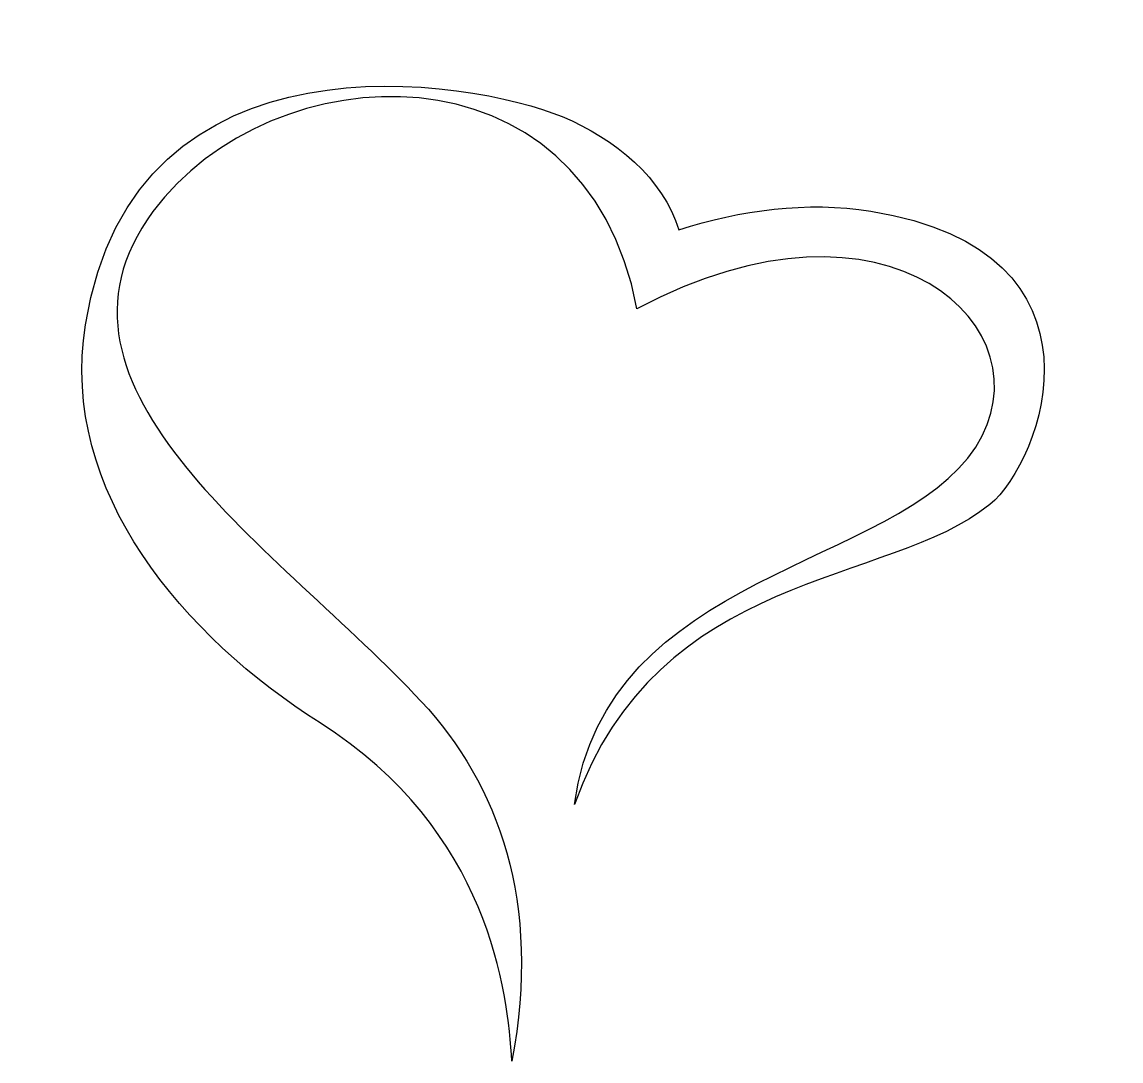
# Model space of a CAD drawing. Header units: centimetres. Extents: x -3.83 to 2.27, y 2.45 to 8.21.
import ezdxf

# ---------------------------------------------------------------- set-up
doc = ezdxf.new("R2010")
doc.units = ezdxf.units.CM
doc.header["$MEASUREMENT"] = 0
doc.layers.add('Layer 1', color=7, linetype='Continuous')

msp = doc.modelspace()

# ---------------------------------------------------------------- linework, layer by layer
at = {"layer": 'Layer 1', "color": 240}
msp.add_open_spline([(0.8835, 7.15916), (0.5277, 7.21616), (0.16264, 7.16618), (-0.18161, 7.05556), (-0.18161, 7.05556), (-0.26748, 7.33956), (-0.53528, 7.5622), (-0.82878, 7.68391), (-0.82878, 7.68391), (-1.3291, 7.8915), (-3.20745, 8.20874), (-3.47337, 6.52919), (-3.47337, 6.52919), (-3.62068, 5.59885), (-2.92246, 4.79679), (-2.17141, 4.32097), (-2.17141, 4.32097), (-1.23021, 3.72473), (-1.12961, 2.82001), (-1.10734, 2.44552), (-1.10734, 2.44552), (-0.94197, 3.3289), (-1.18137, 3.97795), (-1.61037, 4.44009), (-1.61037, 4.44009), (-2.38603, 5.27571), (-3.82546, 6.17225), (-3.09885, 7.15709), (-3.09885, 7.15709), (-2.44914, 8.03793), (-0.70329, 8.13669), (-0.41364, 6.61793), (-0.41364, 6.61793), (0.97987, 7.3621), (1.88799, 6.50268), (1.4653, 5.85105), (1.4653, 5.85105), (1.02679, 5.17522), (-0.58588, 5.1676), (-0.76059, 3.86854), (-0.76059, 3.86854), (-0.29623, 5.17522), (0.98255, 5.07655), (1.54355, 5.53203), (1.54355, 5.53203), (1.83337, 5.76742), (2.27154, 6.9369), (0.8835, 7.15914), (0.8835, 7.15914), (0.8835, 7.15914), (0.8835, 7.15916), (0.8835, 7.15916)], degree=3, knots=[0, 0, 0, 0, 0.0714286, 0.0714286, 0.0714286, 0.0714286, 0.1428571, 0.1428571, 0.1428571, 0.1428571, 0.2142857, 0.2142857, 0.2142857, 0.2142857, 0.2857143, 0.2857143, 0.2857143, 0.2857143, 0.3571429, 0.3571429, 0.3571429, 0.3571429, 0.4285714, 0.4285714, 0.4285714, 0.4285714, 0.5, 0.5, 0.5, 0.5, 0.5714286, 0.5714286, 0.5714286, 0.5714286, 0.6428571, 0.6428571, 0.6428571, 0.6428571, 0.7142857, 0.7142857, 0.7142857, 0.7142857, 0.7857143, 0.7857143, 0.7857143, 0.7857143, 0.8571429, 0.8571429, 0.8571429, 0.8571429, 1, 1, 1, 1], dxfattribs=at)

doc.saveas('drawing.dxf')
